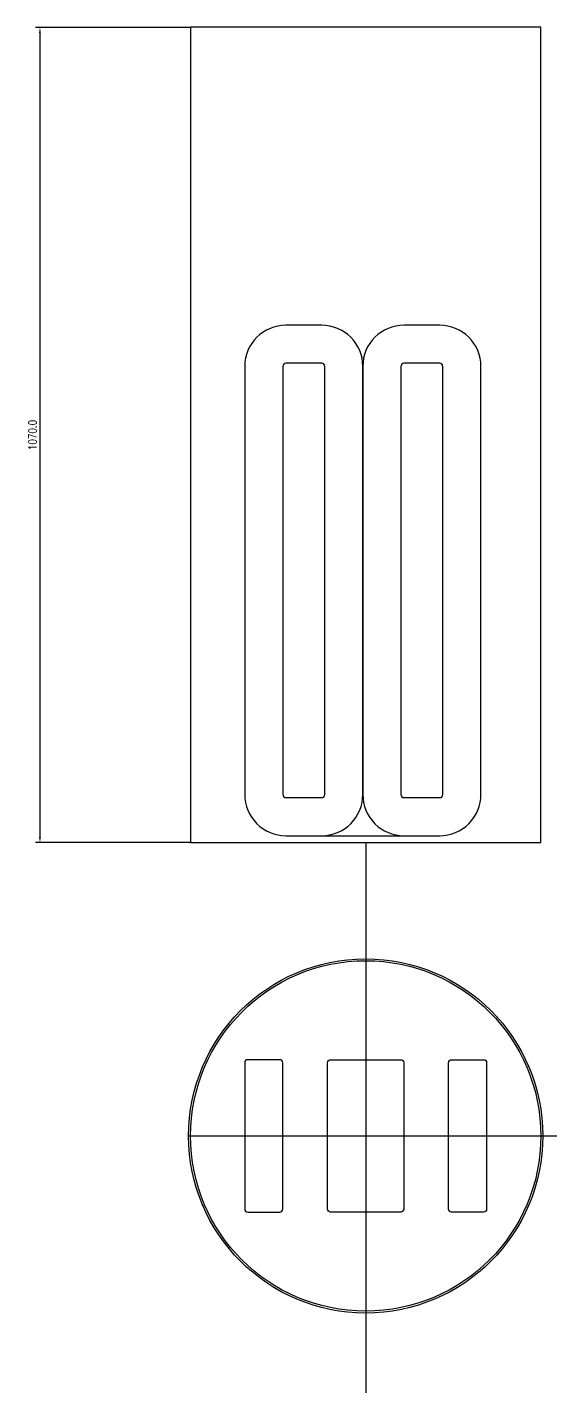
# Model space of a CAD drawing. Header units: millimetres. Extents: x 119255 to 123044, y -8474 to -3933.
# Drawn here: x 119530 to 120225, y -5725 to -3933 of the extents above; entities that cross this region are included whole.
import ezdxf

# ---------------------------------------------------------------- set-up
doc = ezdxf.new("R2010")
doc.units = ezdxf.units.MM
doc.header["$LTSCALE"] = 3
doc.layers.add('标注、文本', color=3, linetype='Continuous', lineweight=25)
doc.styles.add('TH_GBDIM', font='romans.shx', dxfattribs={"width": 0.8, "bigfont": 'gbcbig.shx'})
doc.dimstyles.new('TH_GBDIM1', dxfattribs={"dimscale": 3, "dimtxt": 3.5, "dimasz": 2.5, "dimexe": 2, "dimexo": 0, "dimgap": 1.5, "dimtad": 1, "dimdec": 1, "dimzin": 0, "dimdsep": 46, "dimtxsty": 'TH_GBDIM', "dimcen": 2.5, "dimclrd": 3, "dimclre": 256, "dimclrt": 2, "dimadec": 0, "dimazin": 0, "dimtfac": 0.714286, "dimtdec": 1, "dimtmove": 0, "dimatfit": 3, "dimfxl": 0, "dimtzin": 0, "dimlwd": -1, "dimlwe": -1, "dimarcsym": 0})

# ---------------------------------------------------------------- blocks, each defined once
blk = doc.blocks.new('*D51')
at = {"layer": 'Defpoints', "color": 0}
for p in [(119744.6, -3932.9), (119547, -5002.9), (119744.6, -5002.9)]:
    blk.add_point(p, dxfattribs=at)
at = {"layer": '标注、文本'}
for p, q in [((119744.6, -3932.9), (119541, -3932.9)), ((119744.6, -5002.9), (119541, -5002.9))]:
    blk.add_line(p, q, dxfattribs=at)
at = {"layer": '标注、文本', "color": 3}
blk.add_line((119547, -3940.4), (119547, -4995.4), dxfattribs=at)
for points in [[(119545.7, -3940.4), (119548.2, -3940.4), (119547, -3932.9)], [(119545.7, -4995.4), (119548.2, -4995.4), (119547, -5002.9)]]:
    blk.add_solid(points, dxfattribs=at)
at = {"layer": '标注、文本', "color": 2, "insert": (119537.2, -4467.9), "char_height": 10.5, "attachment_point": 5, "rotation": 90, "style": 'TH_GBDIM'}
blk.add_mtext('1070.0', dxfattribs=at)

msp = doc.modelspace()

# ---------------------------------------------------------------- linework, layer by layer
at = {"layer": '标注、文本'}
for p, q in [((119893.36, -4993.86), (120048.36, -4993.86)), ((119974.63, -5002.86), (119974.63, -5724.86)), ((119742.13, -5387.87), (120225.41, -5387.87))]:
    msp.add_line(p, q, dxfattribs=at)
msp.add_lwpolyline([(119744.63, -5002.86), (120204.63, -5002.86), (120204.63, -3932.86), (119744.63, -3932.86)], close=True, dxfattribs=at)
for points in [[(119869.86, -4993.86), (119916.86, -4993.86, 0.4142136), (119970.86, -4939.86), (119970.86, -4377.86, 0.4142136), (119916.86, -4323.86), (119869.86, -4323.86, 0.4142136), (119815.86, -4377.86), (119815.86, -4939.86, 0.4142136)], [(120024.86, -4993.86), (120071.86, -4993.86, 0.4142136), (120125.86, -4939.86), (120125.86, -4377.86, 0.4142136), (120071.86, -4323.86), (120024.86, -4323.86, 0.4142136), (119970.86, -4377.86), (119970.86, -4939.86, 0.4142136)], [(119869.86, -4943.86), (119916.86, -4943.86, 0.4142136), (119920.86, -4939.86), (119920.86, -4377.86, 0.4142136), (119916.86, -4373.86), (119869.86, -4373.86, 0.4142136), (119865.86, -4377.86), (119865.86, -4939.86, 0.4142136)], [(120024.86, -4943.86), (120071.86, -4943.86, 0.4142136), (120075.86, -4939.86), (120075.86, -4377.86, 0.4142136), (120071.86, -4373.86), (120024.86, -4373.86, 0.4142136), (120020.86, -4377.86), (120020.86, -4939.86, 0.4142136)], [(119819.86, -5487.87), (119861.86, -5487.87, 0.4142136), (119865.86, -5483.87), (119865.86, -5291.87, 0.4142136), (119861.86, -5287.87), (119819.86, -5287.87, 0.4142136), (119815.86, -5291.87), (119815.86, -5483.87, 0.4142136)], [(119928.63, -5287.87), (120020.63, -5287.87, -0.4142136), (120024.63, -5291.87), (120024.63, -5483.87, -0.4142136), (120020.63, -5487.87), (119928.63, -5487.87, -0.4142136), (119924.63, -5483.87), (119924.63, -5291.87, -0.4142136)], [(120129.39, -5487.87), (120087.39, -5487.87, -0.4142136), (120083.39, -5483.87), (120083.39, -5291.87, -0.4142136), (120087.39, -5287.87), (120129.39, -5287.87, -0.4142136), (120133.39, -5291.87), (120133.39, -5483.87, -0.4142136)]]:
    msp.add_lwpolyline(points, format="xyb", close=True, dxfattribs=at)
for radius in [232.5, 230]:
    msp.add_circle((119974.63, -5387.87), radius, dxfattribs=at)

# ---------------------------------------------------------------- dimensions: what is measured, and where the dimension line sits
dim = msp.add_linear_dim(base=(119547, -5002.86), p1=(119744.63, -3932.86), p2=(119744.63, -5002.86), angle=90, dimstyle='TH_GBDIM1', override={"dimtfill": 1}, dxfattribs=at)
dim.commit()
dim.dimension.update_dxf_attribs({"geometry": '*D51', "text_midpoint": (119537.25, -4467.86)})

doc.saveas('drawing.dxf')
